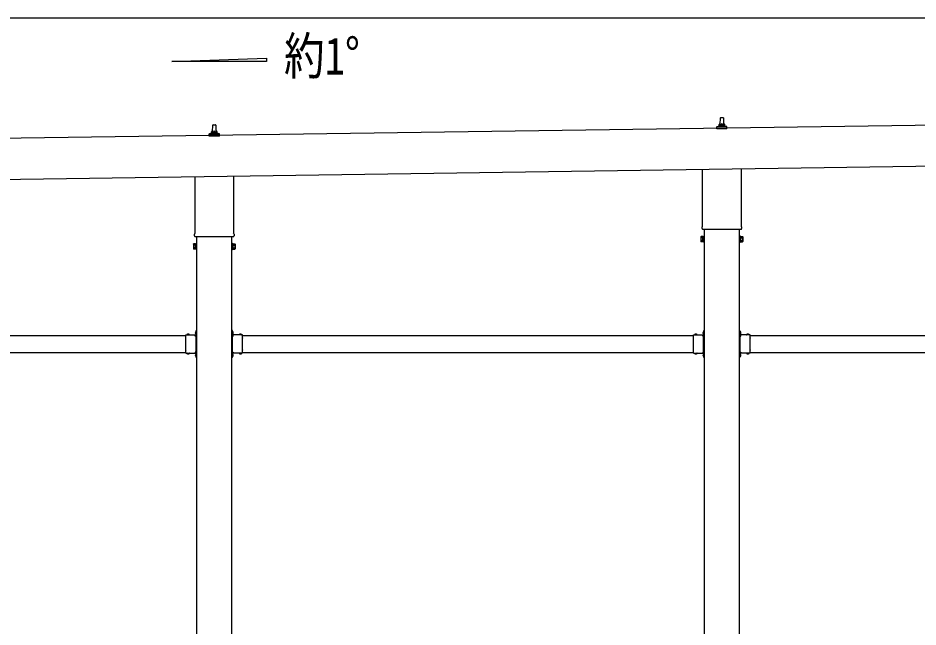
# Model space of a CAD drawing. Units: millimetres, scale not verified. Extents: x -16820 to 16820, y -11880 to 11880.
# Drawn here: x -5798 to -2607, y -4159 to -2002 of the extents above; entities that cross this region are included whole.
import ezdxf
from ezdxf.enums import TextEntityAlignment as Align

# ---------------------------------------------------------------- set-up
doc = ezdxf.new("R2010")
doc.units = ezdxf.units.MM
doc.header["$LTSCALE"] = 50
for name, color, linetype in [('0-5_YKK_13', 4, 'Continuous'), ('0-6_YKK_A1', 4, 'Continuous'), ('0-7_YKK_D', 6, 'Continuous')]:
    doc.layers.add(name, color=color, linetype=linetype)
doc.styles.add('ＭＳ ゴシック', font='')
doc.styles.get('ＭＳ ゴシック').set_extended_font_data('MS Gothic')

msp = doc.modelspace()

# ---------------------------------------------------------------- linework, layer by layer
at = {"layer": '0-5_YKK_13'}
for p, q in [((-3308.33, -2379.31), (-3307.6, -2355.79)), ((-3306.6, -2354.81), (-3298.06, -2354.81)), ((-3297.06, -2355.79), (-3296.33, -2379.31)), ((-5108.33, -2405.02), (-5107.6, -2381.5)), ((-5106.6, -2380.52), (-5098.06, -2380.52)), ((-5097.06, -2381.5), (-5096.33, -2405.02)), ((-3320.58, -2394.81), (-3320.58, -2387.1)), ((-3320.2, -2386.31), (-3284.46, -2386.31)), ((-3319.82, -2386.12), (-3313.09, -2384.5)), ((-3312.71, -2384.31), (-3291.95, -2384.31)), ((-3312.33, -2383.52), (-3312.33, -2379.31)), ((-3311.33, -2379.31), (-3293.33, -2379.31)), ((-3292.33, -2383.52), (-3292.33, -2379.31)), ((-3284.84, -2386.12), (-3291.57, -2384.5)), ((-3284.08, -2394.81), (-3284.08, -2387.1)), ((-5120.58, -2420.52), (-5120.58, -2412.81)), ((-5084.08, -2420.52), (-5120.58, -2420.52)), ((-5120.2, -2412.02), (-5084.46, -2412.02)), ((-5119.82, -2411.84), (-5113.09, -2410.21)), ((-5112.71, -2410.02), (-5091.95, -2410.02)), ((-5112.33, -2409.24), (-5112.33, -2405.02)), ((-5111.33, -2405.02), (-5093.33, -2405.02)), ((-5092.33, -2409.24), (-5092.33, -2405.02)), ((-5084.84, -2411.84), (-5091.57, -2410.21)), ((-5084.08, -2420.52), (-5084.08, -2412.81)), ((-3284.08, -2394.81), (-3320.58, -2394.81)), ((-3370.63, -2738.8), (-3370.63, -2538.15)), ((-3234.03, -2536.2), (-3234.03, -2738.8)), ((-5170.63, -2764.51), (-5170.63, -2563.86)), ((-5034.03, -2561.91), (-5034.03, -2764.51)), ((-3372.33, -2747.57), (-3372.33, -2742.07)), ((-3232.33, -2742.07), (-3232.33, -2747.57)), ((-5172.33, -2773.29), (-5172.33, -2767.79)), ((-5032.33, -2767.79), (-5032.33, -2773.29)), ((-3376.33, -2777.07), (-3375.57, -2775.76)), ((-3234.39, -2751.07), (-3370.27, -2751.07)), ((-3228.33, -2777.07), (-3229.09, -2775.76)), ((-5176.33, -2802.79), (-5175.57, -2801.47)), ((-5176.33, -2802.79), (-5176.33, -2819.79)), ((-5169.33, -2806.38), (-5175.57, -2806.38)), ((-5034.39, -2776.79), (-5170.27, -2776.79)), ((-5035.33, -2806.38), (-5029.09, -2806.38)), ((-5028.33, -2802.79), (-5029.09, -2801.47)), ((-5028.33, -2802.79), (-5028.33, -2819.79)), ((-3376.33, -2777.07), (-3376.33, -2794.07)), ((-3376.33, -2794.07), (-3375.57, -2795.39)), ((-3369.33, -2780.66), (-3375.57, -2780.66)), ((-3369.33, -2790.48), (-3375.57, -2790.48)), ((-3369.33, -2795.39), (-3375.57, -2795.39)), ((-3366.83, -2794.77), (-3369.33, -2794.77)), ((-3237.83, -2794.77), (-3235.33, -2794.77)), ((-3235.33, -2780.66), (-3229.09, -2780.66)), ((-3235.33, -2790.48), (-3229.09, -2790.48)), ((-3235.33, -2795.39), (-3229.09, -2795.39)), ((-3228.33, -2794.07), (-3229.09, -2795.39)), ((-3228.33, -2777.07), (-3228.33, -2794.07)), ((-5176.33, -2819.79), (-5175.57, -2821.1)), ((-5169.33, -2816.19), (-5175.57, -2816.19)), ((-5169.33, -2821.1), (-5175.57, -2821.1)), ((-5166.83, -2820.49), (-5169.33, -2820.49)), ((-5037.83, -2820.49), (-5035.33, -2820.49)), ((-5035.33, -2816.19), (-5029.09, -2816.19)), ((-5035.33, -2821.1), (-5029.09, -2821.1)), ((-5028.33, -2819.79), (-5029.09, -2821.1)), ((-5202.83, -3135.29), (-5202.83, -3124.9)), ((-5202.83, -3124.9), (-5166.43, -3124.9)), ((-5199.56, -3124.04), (-5199.56, -3124.2)), ((-5198.86, -3124.9), (-5190.79, -3124.9)), ((-5195.95, -3124.9), (-5197.28, -3122.24)), ((-5193.7, -3124.9), (-5192.38, -3122.24)), ((-5190.09, -3124.04), (-5190.09, -3124.2)), ((-5170.53, -3117), (-5164.83, -3117)), ((-5166.83, -3126.5), (-5169.83, -3126.5)), ((-5166.43, -3115.87), (-5169.09, -3114.55)), ((-5166.43, -3118.13), (-5169.09, -3119.45)), ((-5167.29, -3112.27), (-5167.13, -3112.27)), ((-5167.29, -3121.74), (-5167.13, -3121.74)), ((-5166.43, -3109.5), (-5164.83, -3109.5)), ((-5166.43, -3126.46), (-5166.43, -3109.5)), ((-5166.43, -3112.97), (-5166.43, -3121.04)), ((-5164.83, -3114), (-5166.43, -3114)), ((-5166.43, -3115), (-5164.83, -3115)), ((-5166.43, -3119), (-5164.83, -3119)), ((-5164.83, -3120), (-5166.43, -3120)), ((-5038.23, -3109.5), (-5039.83, -3109.5)), ((-5039.83, -3114), (-5038.23, -3114)), ((-5038.23, -3115), (-5039.83, -3115)), ((-5034.13, -3117), (-5039.83, -3117)), ((-5038.23, -3119), (-5039.83, -3119)), ((-5039.83, -3120), (-5038.23, -3120)), ((-5038.23, -3126.46), (-5038.23, -3109.5)), ((-5038.23, -3112.97), (-5038.23, -3121.04)), ((-5038.23, -3115.87), (-5035.57, -3114.55)), ((-5038.23, -3118.13), (-5035.57, -3119.45)), ((-5001.83, -3124.9), (-5038.23, -3124.9)), ((-5037.83, -3126.5), (-5034.83, -3126.5)), ((-5037.37, -3112.27), (-5037.53, -3112.27)), ((-5037.37, -3121.74), (-5037.53, -3121.74)), ((-5014.56, -3124.04), (-5014.56, -3124.2)), ((-5005.79, -3124.9), (-5013.86, -3124.9)), ((-5010.95, -3124.9), (-5012.28, -3122.24)), ((-5008.7, -3124.9), (-5007.38, -3122.24)), ((-5005.09, -3124.04), (-5005.09, -3124.2)), ((-5001.83, -3135.29), (-5001.83, -3124.9)), ((-3402.83, -3135.29), (-3402.83, -3124.9)), ((-3402.83, -3124.9), (-3366.43, -3124.9)), ((-3399.56, -3124.04), (-3399.56, -3124.2)), ((-3398.86, -3124.9), (-3390.79, -3124.9)), ((-3395.95, -3124.9), (-3397.28, -3122.24)), ((-3393.7, -3124.9), (-3392.38, -3122.24)), ((-3390.09, -3124.04), (-3390.09, -3124.2)), ((-3370.53, -3117), (-3364.83, -3117)), ((-3366.83, -3126.5), (-3369.83, -3126.5)), ((-3366.43, -3115.87), (-3369.09, -3114.55)), ((-3366.43, -3118.13), (-3369.09, -3119.45)), ((-3367.29, -3112.27), (-3367.13, -3112.27)), ((-3367.29, -3121.74), (-3367.13, -3121.74)), ((-3366.43, -3109.5), (-3364.83, -3109.5)), ((-3366.43, -3126.46), (-3366.43, -3109.5)), ((-3366.43, -3112.97), (-3366.43, -3121.04)), ((-3364.83, -3114), (-3366.43, -3114)), ((-3366.43, -3115), (-3364.83, -3115)), ((-3366.43, -3119), (-3364.83, -3119)), ((-3364.83, -3120), (-3366.43, -3120)), ((-3238.23, -3109.5), (-3239.83, -3109.5)), ((-3239.83, -3114), (-3238.23, -3114)), ((-3238.23, -3115), (-3239.83, -3115)), ((-3234.13, -3117), (-3239.83, -3117)), ((-3238.23, -3119), (-3239.83, -3119)), ((-3239.83, -3120), (-3238.23, -3120)), ((-3238.23, -3126.46), (-3238.23, -3109.5)), ((-3238.23, -3112.97), (-3238.23, -3121.03)), ((-3238.23, -3115.87), (-3235.57, -3114.55)), ((-3238.23, -3118.13), (-3235.57, -3119.45)), ((-3201.83, -3124.9), (-3238.23, -3124.9)), ((-3237.83, -3126.5), (-3234.83, -3126.5)), ((-3237.37, -3112.26), (-3237.53, -3112.26)), ((-3237.37, -3121.73), (-3237.53, -3121.73)), ((-3214.56, -3124.04), (-3214.56, -3124.2)), ((-3205.79, -3124.9), (-3213.86, -3124.9)), ((-3210.95, -3124.9), (-3212.28, -3122.24)), ((-3208.7, -3124.9), (-3207.38, -3122.24)), ((-3205.09, -3124.04), (-3205.09, -3124.2)), ((-3201.83, -3135.29), (-3201.83, -3124.9)), ((-5202.83, -3177.29), (-5202.83, -3136.71)), ((-5166.83, -3135.29), (-5166.83, -3128.5)), ((-5166.83, -3177.29), (-5166.83, -3136.71)), ((-5037.83, -3135.29), (-5037.83, -3128.5)), ((-5037.83, -3177.29), (-5037.83, -3136.71)), ((-5001.83, -3177.29), (-5001.83, -3136.71)), ((-3402.83, -3177.29), (-3402.83, -3136.71)), ((-3366.83, -3135.29), (-3366.83, -3128.5)), ((-3366.83, -3177.29), (-3366.83, -3136.71)), ((-3237.83, -3135.29), (-3237.83, -3128.5)), ((-3237.83, -3177.29), (-3237.83, -3136.71)), ((-3201.83, -3177.29), (-3201.83, -3136.71)), ((-5202.83, -3189.1), (-5202.83, -3178.71)), ((-5202.83, -3189.1), (-5166.43, -3189.1)), ((-5199.56, -3189.96), (-5199.56, -3189.8)), ((-5198.86, -3189.1), (-5190.79, -3189.1)), ((-5195.95, -3189.1), (-5197.28, -3191.76)), ((-5193.7, -3189.1), (-5192.38, -3191.76)), ((-5190.09, -3189.96), (-5190.09, -3189.8)), ((-5169.83, -3187.5), (-5166.83, -3187.5)), ((-5166.83, -3185.5), (-5166.83, -3178.71)), ((-5166.43, -3204.5), (-5166.43, -3187.54)), ((-5038.23, -3204.5), (-5038.23, -3187.54)), ((-5001.83, -3189.1), (-5038.23, -3189.1)), ((-5037.83, -3185.5), (-5037.83, -3178.71)), ((-5034.83, -3187.5), (-5037.83, -3187.5)), ((-5014.56, -3189.96), (-5014.56, -3189.8)), ((-5005.79, -3189.1), (-5013.86, -3189.1)), ((-5010.95, -3189.1), (-5012.28, -3191.76)), ((-5008.7, -3189.1), (-5007.38, -3191.76)), ((-5005.09, -3189.96), (-5005.09, -3189.8)), ((-5001.83, -3189.1), (-5001.83, -3178.71)), ((-3402.83, -3189.1), (-3402.83, -3178.71)), ((-3402.83, -3189.1), (-3366.43, -3189.1)), ((-3399.56, -3189.96), (-3399.56, -3189.8)), ((-3398.86, -3189.1), (-3390.79, -3189.1)), ((-3395.95, -3189.1), (-3397.28, -3191.76)), ((-3393.7, -3189.1), (-3392.38, -3191.76)), ((-3390.09, -3189.96), (-3390.09, -3189.8)), ((-3369.83, -3187.5), (-3366.83, -3187.5)), ((-3366.83, -3185.5), (-3366.83, -3178.71)), ((-3366.43, -3204.5), (-3366.43, -3187.54)), ((-3238.23, -3204.5), (-3238.23, -3187.54)), ((-3201.83, -3189.1), (-3238.23, -3189.1)), ((-3237.83, -3185.5), (-3237.83, -3178.71)), ((-3234.83, -3187.5), (-3237.83, -3187.5)), ((-3214.56, -3189.96), (-3214.56, -3189.8)), ((-3205.79, -3189.1), (-3213.86, -3189.1)), ((-3210.95, -3189.1), (-3212.28, -3191.76)), ((-3208.7, -3189.1), (-3207.38, -3191.76)), ((-3205.09, -3189.96), (-3205.09, -3189.8)), ((-3201.83, -3189.1), (-3201.83, -3178.71)), ((-5166.43, -3195.87), (-5169.09, -3194.55)), ((-5166.43, -3198.13), (-5169.09, -3199.45)), ((-5167.29, -3192.27), (-5167.13, -3192.27)), ((-5167.29, -3201.74), (-5167.13, -3201.74)), ((-5166.43, -3192.97), (-5166.43, -3201.04)), ((-5166.43, -3195), (-5164.83, -3195)), ((-5166.43, -3199), (-5164.83, -3199)), ((-5166.43, -3204.5), (-5164.83, -3204.5)), ((-5038.23, -3195), (-5039.83, -3195)), ((-5038.23, -3199), (-5039.83, -3199)), ((-5038.23, -3204.5), (-5039.83, -3204.5)), ((-5038.23, -3192.97), (-5038.23, -3201.04)), ((-5038.23, -3195.87), (-5035.57, -3194.55)), ((-5038.23, -3198.13), (-5035.57, -3199.45)), ((-5037.37, -3192.27), (-5037.53, -3192.27)), ((-5037.37, -3201.74), (-5037.53, -3201.74)), ((-3366.43, -3195.87), (-3369.09, -3194.55)), ((-3366.43, -3198.13), (-3369.09, -3199.45)), ((-3367.29, -3192.27), (-3367.13, -3192.27)), ((-3367.29, -3201.74), (-3367.13, -3201.74)), ((-3366.43, -3192.97), (-3366.43, -3201.04)), ((-3366.43, -3195), (-3364.83, -3195)), ((-3366.43, -3199), (-3364.83, -3199)), ((-3366.43, -3204.5), (-3364.83, -3204.5)), ((-3238.23, -3195), (-3239.83, -3195)), ((-3238.23, -3199), (-3239.83, -3199)), ((-3238.23, -3204.5), (-3239.83, -3204.5)), ((-3238.23, -3192.97), (-3238.23, -3201.03)), ((-3238.23, -3195.87), (-3235.57, -3194.55)), ((-3238.23, -3198.13), (-3235.57, -3199.45)), ((-3237.37, -3192.26), (-3237.53, -3192.26)), ((-3237.37, -3201.74), (-3237.53, -3201.74))]:
    msp.add_line(p, q, dxfattribs=at)
for points in [[(-3369.33, -2795.39), (-3369.33, -2775.76), (-3375.57, -2775.76)], [(-3369.33, -2794.77), (-3369.33, -2776.37), (-3366.83, -2776.37)], [(-3235.33, -2794.77), (-3235.33, -2776.37), (-3237.83, -2776.37)], [(-3235.33, -2795.39), (-3235.33, -2775.76), (-3229.09, -2775.76)], [(-5169.33, -2821.1), (-5169.33, -2801.47), (-5175.57, -2801.47)], [(-5169.33, -2820.49), (-5169.33, -2802.09), (-5166.83, -2802.09)], [(-5035.33, -2820.49), (-5035.33, -2802.09), (-5037.83, -2802.09)], [(-5035.33, -2821.1), (-5035.33, -2801.47), (-5029.09, -2801.47)], [(-5166.83, -3128.5), (-5169.83, -3128.5), (-5169.83, -3124.9)], [(-5164.83, -3124.5), (-5164.83, -3118.5), (-5164.83, -3115.5), (-5164.83, -3109.5)], [(-5039.83, -3124.5), (-5039.83, -3118.5), (-5039.83, -3115.5), (-5039.83, -3109.5)], [(-5037.83, -3128.5), (-5034.83, -3128.5), (-5034.83, -3124.9)], [(-3366.83, -3128.5), (-3369.83, -3128.5), (-3369.83, -3124.9)], [(-3364.83, -3124.5), (-3364.83, -3118.5), (-3364.83, -3115.5), (-3364.83, -3109.5)], [(-3239.83, -3124.5), (-3239.83, -3118.5), (-3239.83, -3115.5), (-3239.83, -3109.5)], [(-3237.83, -3128.5), (-3234.83, -3128.5), (-3234.83, -3124.9)], [(-5166.83, -3185.5), (-5169.83, -3185.5), (-5169.83, -3189.1)], [(-5164.83, -3204.5), (-5164.83, -3198.5), (-5164.83, -3195.5), (-5164.83, -3189.5)], [(-5039.83, -3204.5), (-5039.83, -3198.5), (-5039.83, -3195.5), (-5039.83, -3189.5)], [(-5037.83, -3185.5), (-5034.83, -3185.5), (-5034.83, -3189.1)], [(-3366.83, -3185.5), (-3369.83, -3185.5), (-3369.83, -3189.1)], [(-3364.83, -3204.5), (-3364.83, -3198.5), (-3364.83, -3195.5), (-3364.83, -3189.5)], [(-3239.83, -3204.5), (-3239.83, -3198.5), (-3239.83, -3195.5), (-3239.83, -3189.5)], [(-3237.83, -3185.5), (-3234.83, -3185.5), (-3234.83, -3189.1)]]:
    msp.add_lwpolyline(points, dxfattribs=at)
for points in [[(-3366.83, -2796.07), (-3366.83, -2775.07), (-3364.83, -2775.07), (-3364.83, -2796.07)], [(-3237.83, -2796.07), (-3237.83, -2775.07), (-3239.83, -2775.07), (-3239.83, -2796.07)], [(-5166.83, -2821.79), (-5166.83, -2800.79), (-5164.83, -2800.79), (-5164.83, -2821.79)], [(-5037.83, -2821.79), (-5037.83, -2800.79), (-5039.83, -2800.79), (-5039.83, -2821.79)]]:
    msp.add_lwpolyline(points, close=True, dxfattribs=at)
for centre, radius, start, end in [((-3306.6, -2355.81), 1, 90, 178.60509), ((-3298.06, -2355.81), 1, 1.39491, 90), ((-5106.6, -2381.52), 1, 90, 178.60509), ((-5098.06, -2381.52), 1, 1.39491, 90), ((-3319.58, -2387.1), 1, 103.62699, 180), ((-3313.33, -2383.52), 1, 283.62699, 0), ((-3308.24, -2379.94), 4.13, 90, 171.17633), ((-3311.33, -2380.31), 1, 90, 180), ((-3299, -2379.31), 4.83, 133.60282, 180), ((-3305.66, -2379.31), 4.83, 0, 46.39718), ((-3296.41, -2379.94), 4.13, 8.82367, 90), ((-3293.33, -2380.31), 1, 0, 90), ((-3291.33, -2383.52), 1, 180, 256.37301), ((-3285.08, -2387.1), 1, 0, 76.37301), ((-5119.58, -2412.81), 1, 103.62699, 180), ((-5113.33, -2409.24), 1, 283.62699, 0), ((-5108.24, -2405.66), 4.13, 90, 171.17633), ((-5111.33, -2406.02), 1, 90, 180), ((-5099, -2405.02), 4.83, 133.60282, 180), ((-5105.66, -2405.02), 4.83, 0, 46.39718), ((-5096.41, -2405.66), 4.13, 8.82367, 90), ((-5093.33, -2406.02), 1, 0, 90), ((-5091.33, -2409.24), 1, 180, 256.37301), ((-5085.08, -2412.81), 1, 0, 76.37301), ((-3368.33, -2742.07), 4, 125.09963, 180), ((-3236.33, -2742.07), 4, 0, 54.90037), ((-5168.33, -2767.79), 4, 125.09963, 180), ((-5168.33, -2773.29), 4, 180, 194.47751), ((-5168.33, -2773.29), 4, 194.47751, 241.04498), ((-5036.33, -2773.29), 4, 298.95502, 345.52249), ((-5036.33, -2767.79), 4, 0, 54.90037), ((-5036.33, -2773.29), 4, 345.52249, 0), ((-3371.98, -2778.21), 4.34, 145.61575, 214.38425), ((-3368.33, -2747.57), 4, 180, 194.47751), ((-3368.33, -2747.57), 4, 194.47751, 241.04498), ((-3236.33, -2747.57), 4, 298.95502, 345.52249), ((-3236.33, -2747.57), 4, 345.52249, 0), ((-3232.67, -2778.21), 4.34, 325.61575, 34.38425), ((-5160.09, -2811.29), 16.24, 162.41205, 197.58795), ((-5171.98, -2803.92), 4.34, 145.61575, 214.38425), ((-5044.57, -2811.29), 16.24, 342.41205, 17.58795), ((-5032.67, -2803.92), 4.34, 325.61575, 34.38425), ((-3360.09, -2785.57), 16.24, 162.41205, 197.58795), ((-3371.98, -2792.93), 4.34, 145.61575, 214.38425), ((-3244.57, -2785.57), 16.24, 342.41205, 17.58795), ((-3232.67, -2792.93), 4.34, 325.61575, 34.38425), ((-5171.98, -2818.65), 4.34, 145.61575, 214.38425), ((-5032.67, -2818.65), 4.34, 325.61575, 34.38425), ((-5198.7, -3124.04), 0.862, 129.12355, 180), ((-5198.86, -3124.2), 0.7, 180, 270), ((-5194.83, -3128.8), 7, 90, 129.12355), ((-5194.83, -3128.8), 7, 50.87645, 90), ((-5190.79, -3124.2), 0.7, 270, 0), ((-5190.96, -3124.04), 0.862, 0, 50.87645), ((-5162.53, -3117), 7, 140.87645, 180), ((-5162.53, -3117), 7, 180, 219.12355), ((-5167.29, -3113.13), 0.862, 90, 140.87645), ((-5167.29, -3120.87), 0.862, 219.12355, 270), ((-5167.13, -3112.97), 0.7, 0, 90), ((-5167.13, -3121.04), 0.7, 270, 0), ((-5166.83, -3124.5), 2, 270, 0), ((-5037.83, -3124.5), 2, 180, 270), ((-5037.53, -3112.97), 0.7, 90, 180), ((-5037.53, -3121.04), 0.7, 180, 270), ((-5037.37, -3113.13), 0.862, 39.12355, 90), ((-5037.37, -3120.87), 0.862, 270, 320.87645), ((-5042.13, -3117), 7, 0, 39.12355), ((-5042.13, -3117), 7, 320.87645, 0), ((-5013.7, -3124.04), 0.862, 129.12355, 180), ((-5013.86, -3124.2), 0.7, 180, 270), ((-5009.83, -3128.8), 7, 90, 129.12355), ((-5009.83, -3128.8), 7, 50.87645, 90), ((-5005.79, -3124.2), 0.7, 270, 0), ((-5005.96, -3124.04), 0.862, 0, 50.87645), ((-3398.7, -3124.04), 0.862, 129.12355, 180), ((-3398.86, -3124.2), 0.7, 180, 270), ((-3394.83, -3128.8), 7, 90, 129.12355), ((-3394.83, -3128.8), 7, 50.87645, 90), ((-3390.79, -3124.2), 0.7, 270, 0), ((-3390.96, -3124.04), 0.862, 0, 50.87645), ((-3362.53, -3117), 7, 140.87645, 180), ((-3362.53, -3117), 7, 180, 219.12355), ((-3367.29, -3113.13), 0.862, 90, 140.87645), ((-3367.29, -3120.87), 0.862, 219.12355, 270), ((-3367.13, -3112.97), 0.7, 0, 90), ((-3367.13, -3121.04), 0.7, 270, 0), ((-3366.83, -3124.5), 2, 270, 0), ((-3237.83, -3124.5), 2, 180, 270), ((-3237.53, -3112.97), 0.7, 90, 180), ((-3237.53, -3121.03), 0.7, 180, 270), ((-3237.37, -3113.13), 0.862, 39.12355, 90), ((-3237.37, -3120.87), 0.862, 270, 320.87645), ((-3242.13, -3117), 7, 0, 39.12355), ((-3242.13, -3117), 7, 320.87645, 0), ((-3213.7, -3124.04), 0.862, 129.12355, 180), ((-3213.86, -3124.2), 0.7, 180, 270), ((-3209.83, -3128.8), 7, 90, 129.12355), ((-3209.83, -3128.8), 7, 50.87645, 90), ((-3205.79, -3124.2), 0.7, 270, 0), ((-3205.96, -3124.04), 0.862, 0, 50.87645), ((-5203.53, -3136), 1, 314.427, 45.573), ((-5166.13, -3136), 1, 134.427, 225.573), ((-5038.53, -3136), 1, 314.427, 45.573), ((-5001.13, -3136), 1, 134.427, 225.573), ((-3403.53, -3136), 1, 314.427, 45.573), ((-3366.13, -3136), 1, 134.427, 225.573), ((-3238.53, -3136), 1, 314.427, 45.573), ((-3201.13, -3136), 1, 134.427, 225.573), ((-5203.53, -3178), 1, 314.427, 45.573), ((-5198.86, -3189.8), 0.7, 90, 180), ((-5198.7, -3189.96), 0.862, 180, 230.87645), ((-5194.83, -3185.2), 7, 230.87645, 270), ((-5194.83, -3185.2), 7, 270, 309.12355), ((-5190.79, -3189.8), 0.7, 0, 90), ((-5190.96, -3189.96), 0.862, 309.12355, 0), ((-5166.13, -3178), 1, 134.427, 225.573), ((-5166.83, -3189.5), 2, 0, 90), ((-5037.83, -3189.5), 2, 90, 180), ((-5038.53, -3178), 1, 314.427, 45.573), ((-5013.86, -3189.8), 0.7, 90, 180), ((-5013.7, -3189.96), 0.862, 180, 230.87645), ((-5009.83, -3185.2), 7, 230.87645, 270), ((-5009.83, -3185.2), 7, 270, 309.12355), ((-5005.79, -3189.8), 0.7, 0, 90), ((-5005.96, -3189.96), 0.862, 309.12355, 0), ((-5001.13, -3178), 1, 134.427, 225.573), ((-3403.53, -3178), 1, 314.427, 45.573), ((-3398.86, -3189.8), 0.7, 90, 180), ((-3398.7, -3189.96), 0.862, 180, 230.87645), ((-3394.83, -3185.2), 7, 230.87645, 270), ((-3394.83, -3185.2), 7, 270, 309.12355), ((-3390.79, -3189.8), 0.7, 0, 90), ((-3390.96, -3189.96), 0.862, 309.12355, 0), ((-3366.13, -3178), 1, 134.427, 225.573), ((-3366.83, -3189.5), 2, 0, 90), ((-3237.83, -3189.5), 2, 90, 180), ((-3238.53, -3178), 1, 314.427, 45.573), ((-3213.86, -3189.8), 0.7, 90, 180), ((-3213.7, -3189.96), 0.862, 180, 230.87645), ((-3209.83, -3185.2), 7, 230.87645, 270), ((-3209.83, -3185.2), 7, 270, 309.12355), ((-3205.79, -3189.8), 0.7, 0, 90), ((-3205.96, -3189.96), 0.862, 309.12355, 0), ((-3201.13, -3178), 1, 134.427, 225.573), ((-5162.53, -3197), 7, 140.87645, 180), ((-5162.53, -3197), 7, 180, 219.12355), ((-5167.29, -3193.13), 0.862, 90, 140.87645), ((-5167.29, -3200.87), 0.862, 219.12355, 270), ((-5167.13, -3192.97), 0.7, 0, 90), ((-5167.13, -3201.04), 0.7, 270, 0), ((-5037.53, -3192.97), 0.7, 90, 180), ((-5037.53, -3201.04), 0.7, 180, 270), ((-5037.37, -3193.13), 0.862, 39.12355, 90), ((-5037.37, -3200.87), 0.862, 270, 320.87645), ((-5042.13, -3197), 7, 0, 39.12355), ((-5042.13, -3197), 7, 320.87645, 0), ((-3362.53, -3197), 7, 140.87645, 180), ((-3362.53, -3197), 7, 180, 219.12355), ((-3367.29, -3193.13), 0.862, 90, 140.87645), ((-3367.29, -3200.87), 0.862, 219.12355, 270), ((-3367.13, -3192.97), 0.7, 0, 90), ((-3367.13, -3201.04), 0.7, 270, 0), ((-3237.53, -3192.97), 0.7, 90, 180), ((-3237.53, -3201.03), 0.7, 180, 270), ((-3237.37, -3193.13), 0.862, 39.12355, 90), ((-3237.37, -3200.87), 0.862, 270, 320.87645), ((-3242.13, -3197), 7, 0, 39.12355), ((-3242.13, -3197), 7, 320.87645, 0)]:
    msp.add_arc(centre, radius, start, end, dxfattribs=at)
at = {"layer": '0-6_YKK_A1'}
for p, q in [((-5253.08, -2156.18), (-4917.08, -2143.76)), ((-4917.08, -2156.18), (-5253.08, -2156.18)), ((-4917.08, -2143.76), (-4917.08, -2156.18)), ((-2412.39, -2379.44), (-7799.43, -2456.37)), ((-7797.36, -2601.39), (-2410.32, -2524.43)), ((-3364.83, -2751.07), (-3364.83, -5600)), ((-3239.83, -5600), (-3239.83, -2751.07)), ((-5164.83, -2776.79), (-5164.83, -5600)), ((-5039.83, -5600), (-5039.83, -2776.79)), ((-6801.83, -3127), (-5202.83, -3127)), ((-5001.83, -3127), (-3402.83, -3127)), ((-3201.83, -3127), (-1602.83, -3127)), ((-6801.83, -3187), (-5202.83, -3187)), ((-5169.83, -3187), (-5165.33, -3187)), ((-5034.83, -3187), (-5039.33, -3187)), ((-5001.83, -3187), (-3402.83, -3187)), ((-3369.83, -3187), (-3365.33, -3187)), ((-3234.83, -3187), (-3239.33, -3187)), ((-3201.83, -3187), (-1602.83, -3187))]:
    msp.add_line(p, q, dxfattribs=at)
for points in [[(-5169.83, -3127), (-5165.33, -3127), (-5165.33, -3187)], [(-5034.83, -3127), (-5039.33, -3127), (-5039.33, -3187)], [(-3369.83, -3127), (-3365.33, -3127), (-3365.33, -3187)], [(-3234.83, -3127), (-3239.33, -3127), (-3239.33, -3187)]]:
    msp.add_lwpolyline(points, dxfattribs=at)
at = {"layer": '0-7_YKK_D'}
msp.add_line((2804.1, -2001.89), (-7616.92, -2001.89), dxfattribs=at)

# ---------------------------------------------------------------- texts
at = {"layer": '0-6_YKK_A1', "style": 'ＭＳ ゴシック', "width": 0.8}
msp.add_text('約1°', height=132, dxfattribs=at).set_placement((-4854.86, -2241.63), align=Align.BOTTOM_LEFT)

doc.saveas('drawing.dxf')
